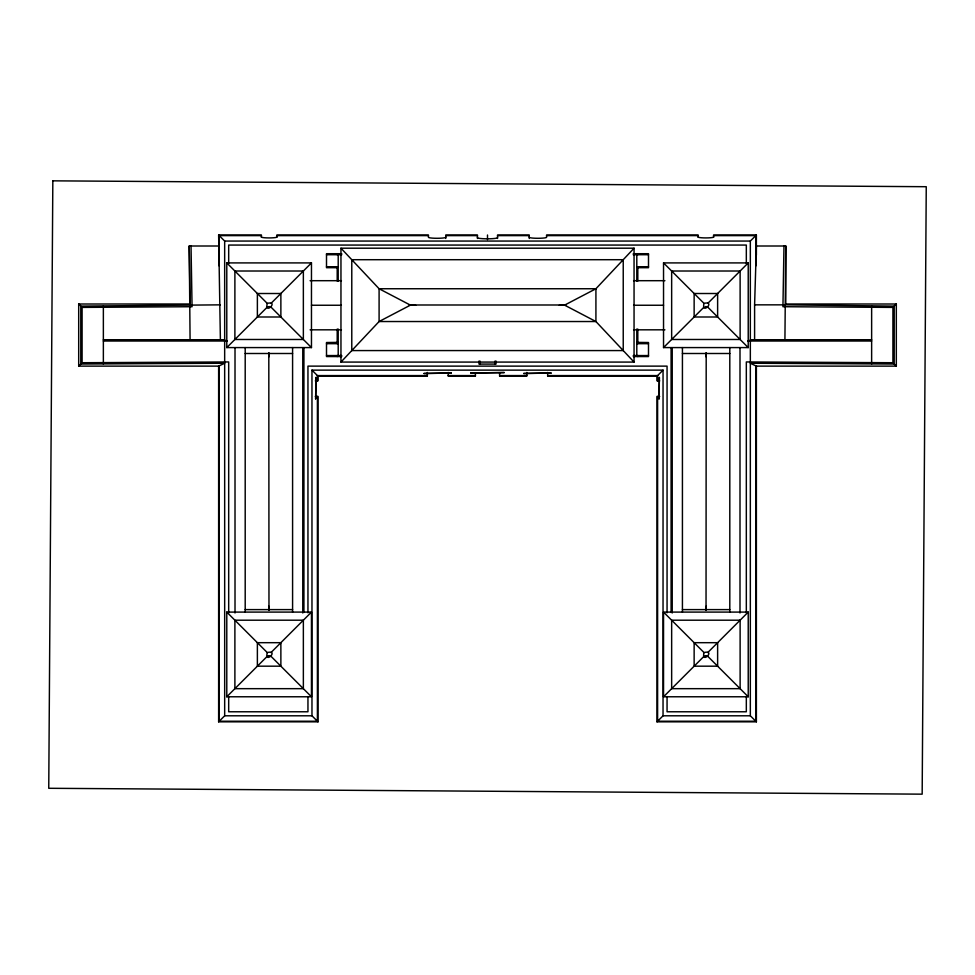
<?xml version="1.0" encoding="UTF-8"?>
<svg xmlns="http://www.w3.org/2000/svg" width="975" height="975" viewBox="0 0 975 975"><rect width="100%" height="100%" fill="white"/><g stroke="black" fill="none" stroke-linecap="round" stroke-linejoin="round"><path stroke-width="1.46" d="M784.924 339.727L785.777 246.005L756.381 246.005L754.601 304.846L754.601 339.727M783.985 246.005L782.937 306.711L892.917 307.405L892.917 362.724L746.326 361.944L746.326 612.909M340.957 362.078L379.092 321.531L410.426 305.138L379.092 288.746L340.957 248.198L634.055 248.198L634.055 362.078L340.957 362.078L340.957 248.198M634.055 248.198L595.92 288.746L564.586 305.138L595.92 321.531L634.055 362.078M267.235 303.371C264.359 315.583 279.459 300.483 267.235 303.371L226.785 262.909L226.785 347.587L311.464 347.587L311.464 262.909L226.785 262.909M267.235 652.543C264.359 664.767 279.459 649.667 267.235 652.543L226.785 612.093L311.464 612.093L311.464 696.772L226.785 696.772L226.785 612.093M703.999 303.371C701.11 315.583 716.223 300.483 703.999 303.371L663.536 262.909L748.227 262.909L748.227 347.587L663.536 347.587L663.536 262.909M703.999 652.543C701.11 664.767 716.223 649.667 703.999 652.543L663.536 612.093L748.227 612.093L748.227 696.772L663.536 696.772L663.536 612.093M78.695 366.125L80.791 364.028L80.791 306.101L78.695 304.005L78.695 366.125L218.632 366.125L224.677 363.248L80.791 364.028M226.785 347.587L267.235 307.137M271.013 303.371L311.464 262.909M226.785 696.772L267.235 656.321M271.013 652.543L311.464 612.093M315.327 396.435L318.008 396.435L318.008 721.829L218.632 721.829L224.677 715.784L224.664 241.057L218.632 235.012L220.399 339.727M659.673 396.435L657.004 396.435L657.004 721.829L756.381 721.829L750.336 715.784L750.336 241.057L756.381 235.012L756.381 255.121M663.536 347.587L703.999 307.137M707.765 303.371L748.227 262.909M547.658 372.45L547.658 376.179L657.004 376.179L663.049 370.134L311.963 370.134L311.976 715.796L224.664 715.796M754.601 304.846L784.924 304.846L785.777 304.005L896.318 304.005L896.318 366.125L756.381 366.125L750.336 363.248L894.209 364.028L896.318 366.125M894.209 364.028L894.209 306.101L896.318 304.005M663.536 696.772L703.999 656.321M707.765 652.543L748.227 612.093M657.004 721.829L663.049 715.784M80.791 306.101L220.399 304.846M218.632 235.012L261.41 235.012L261.41 237.327M756.381 235.012L713.59 235.012L713.59 237.327M261.41 235.621L219.229 235.621L219.229 265.98M276.839 235.621L428.427 235.621M445.758 235.621L477.445 235.621M497.555 235.621L529.254 235.621M546.585 235.621L698.173 235.621M713.59 235.621L755.771 235.621L755.771 265.98M224.664 241.057L750.336 241.057M190.076 339.727L189.235 246.005L218.632 246.005M341.762 253.707L326.503 253.707L326.503 267.698L337.204 267.698M633.25 253.707L648.497 253.707L648.497 267.698L637.808 267.698M326.503 254.719L341.762 254.719M633.25 254.719L648.497 254.719M326.503 266.736L338.203 266.736M636.797 266.736L648.497 266.736M310.099 280.69L341.421 280.69M633.579 280.69L664.913 280.69M78.695 304.005L189.235 304.005M311.464 305.248L341.396 305.248M415.728 305.248L409.232 304.992L565.78 304.992L559.284 305.248M633.604 305.248L663.536 305.248M784.924 304.846L894.209 306.101M310.099 329.818L341.421 329.818M633.579 329.818L664.913 329.818M103.362 339.727L224.677 339.727M750.336 339.727L871.638 339.727M103.362 341.018L227.346 341.018M747.654 341.018L871.638 341.018M338.203 342.383L326.503 342.518L326.503 356.558L341.725 356.558M636.797 342.383L648.497 342.518L648.497 356.558L633.275 356.558M326.503 343.675L338.203 343.675M636.797 343.675L648.497 343.675M245.2 353.498L292.585 353.498M682.427 353.498L729.8 353.498M326.503 355.558L341.762 355.558M633.25 355.558L648.497 355.558M427.342 375.582L317.411 375.582L317.411 380.847M448.195 375.582L475.41 375.582M499.602 375.582L526.805 375.582M547.658 375.582L657.601 375.582L657.601 380.847M311.963 370.134L318.008 376.179L427.342 376.179L427.342 372.45M315.327 380.847L318.008 380.847L318.008 376.179M659.673 380.847L657.004 380.847L657.004 376.179M245.2 609.607L292.585 609.607M682.427 609.607L729.8 609.607M750.336 715.796L663.037 715.796L663.049 370.134M707.765 307.137L748.227 347.587M707.765 656.321L748.227 696.772M271.013 307.137L311.464 347.587M271.013 656.321L311.464 696.772M311.963 715.784L318.008 721.829M191.027 246.005L192.063 306.711L82.095 307.405L82.095 362.724L228.686 361.944L228.686 612.909M189.235 246.005L190.076 304.846M871.638 306.101L871.638 364.028M785.777 246.005L785.777 304.005M756.381 365.844L756.381 721.829M755.771 365.832L755.771 721.232L657.601 721.232L657.601 396.435M746.326 263.348L746.326 245.066L228.686 245.066L228.686 263.348M746.326 696.564L746.326 711.774L667.058 711.774L667.058 696.552M740.001 348.221L740.001 612.982M729.8 347.587L729.8 612.093M706.193 356.947L706.193 352.658L706.034 610.447L706.193 606.158M698.173 237.327L698.173 235.012L546.585 235.012L546.585 237.327A8.69 0.999 0 0 1 537.92 238.29A8.69 0.999 0 0 1 529.23 237.291M682.427 347.587L682.427 612.093M672.226 348.221L672.226 612.982M671.092 347.831L671.092 612.458M667.058 612.8L667.058 366.125L307.954 366.125L307.954 612.8M637.808 253.707L637.808 254.719M637.808 266.736L637.808 281.019M637.808 329.087L637.808 343.675M637.808 355.558L637.808 356.558M636.797 254.719L636.797 281.202M636.797 329.026L636.797 355.558M529.254 238.473L529.254 235.012L497.555 235.012L497.555 238.473M526.805 372.45L526.805 376.179L499.602 376.179L499.602 372.95M496.019 361.067L496.019 364.077L478.981 364.077L478.981 361.067M495.02 361.067L495.02 364.077M487.5 235.012L487.5 239.631M479.992 361.067L479.992 364.077M477.445 238.473L477.445 235.012L445.758 235.012L445.758 238.473M475.41 372.95L475.41 376.179L448.195 376.179L448.195 372.45M338.203 254.719L338.203 281.202M338.203 329.026L338.203 355.558M337.204 253.707L337.204 254.719M337.204 266.736L337.204 281.019M337.204 329.087L337.204 343.675M337.204 355.558L337.204 356.558M317.411 396.435L317.411 721.232L219.229 721.232L219.229 365.832M307.954 696.552L307.954 711.774L228.686 711.774L228.686 696.564M303.92 347.831L303.92 612.458M302.774 348.221L302.774 612.982M292.585 347.587L292.585 612.093M276.839 237.327L276.839 235.012L428.427 235.012L428.427 237.327A8.69 0.999 0 0 0 437.092 238.29A8.69 0.999 0 0 0 445.77 237.291M268.808 356.947L268.808 352.658L268.978 610.447L268.808 606.158M245.2 347.587L245.2 612.093M235.012 348.221L235.012 612.982M218.632 366.125L218.632 721.829M103.362 306.101L103.362 364.028M713.615 237.035A7.727 0.89 0 0 1 705.888 237.924A7.727 0.89 0 0 1 698.149 237.035M497.53 237.644A10.091 1.158 0 0 1 487.451 238.814A10.091 1.158 0 0 1 477.36 237.644M276.851 237.035A7.727 0.89 0 0 1 269.124 237.924A7.727 0.89 0 0 1 261.397 237.035M52.833 180.838L48.75 788.287L922.167 794.162L926.25 186.712L52.833 180.838M269.843 655.688L269.563 655.809A1.438 1.438 0 0 0 269.843 655.675M706.607 655.688L706.327 655.809A1.438 1.438 0 0 0 706.607 655.675M269.502 306.65L268.747 306.65A1.438 1.438 0 0 0 269.502 306.637M706.253 306.65L705.51 306.65A1.438 1.438 0 0 0 706.253 306.637M623.232 259.703L351.78 259.703L351.78 350.573L623.232 350.573L623.232 259.703M303.359 271.013L234.89 271.013L234.89 339.483L303.359 339.483L303.359 271.013M740.122 271.013L671.653 271.013L671.653 339.483L740.122 339.483L740.122 271.013M595.92 288.746L379.092 288.746L379.092 321.531L595.92 321.531L595.92 288.746M280.873 293.512L257.376 293.512L257.376 316.997L280.873 316.997L280.873 293.512M717.624 293.512L694.139 293.512L694.139 316.997L717.624 316.997L717.624 293.512M504.233 372.548L470.767 372.95L504.233 372.548M451.327 373.059L423.93 373.486L451.327 373.059M551.082 373.059L523.673 373.486L551.082 373.059M315.973 377.471L315.644 398.872L315.973 377.471M659.368 377.471L659.039 398.872L659.368 377.471M303.359 620.197L234.89 620.197L234.89 688.667L303.359 688.667L303.359 620.197M740.122 620.197L671.653 620.197L671.653 688.667L740.122 688.667L740.122 620.197M280.873 642.683L257.376 642.683L257.376 666.181L280.873 666.181L280.873 642.683M717.624 642.683L694.139 642.683L694.139 666.181L717.624 666.181L717.624 642.683M705.437 655.809L705.157 655.688A1.438 1.438 0 0 0 705.51 655.822M268.673 655.809L268.405 655.688A1.438 1.438 0 0 0 268.747 655.822"/></g></svg>
